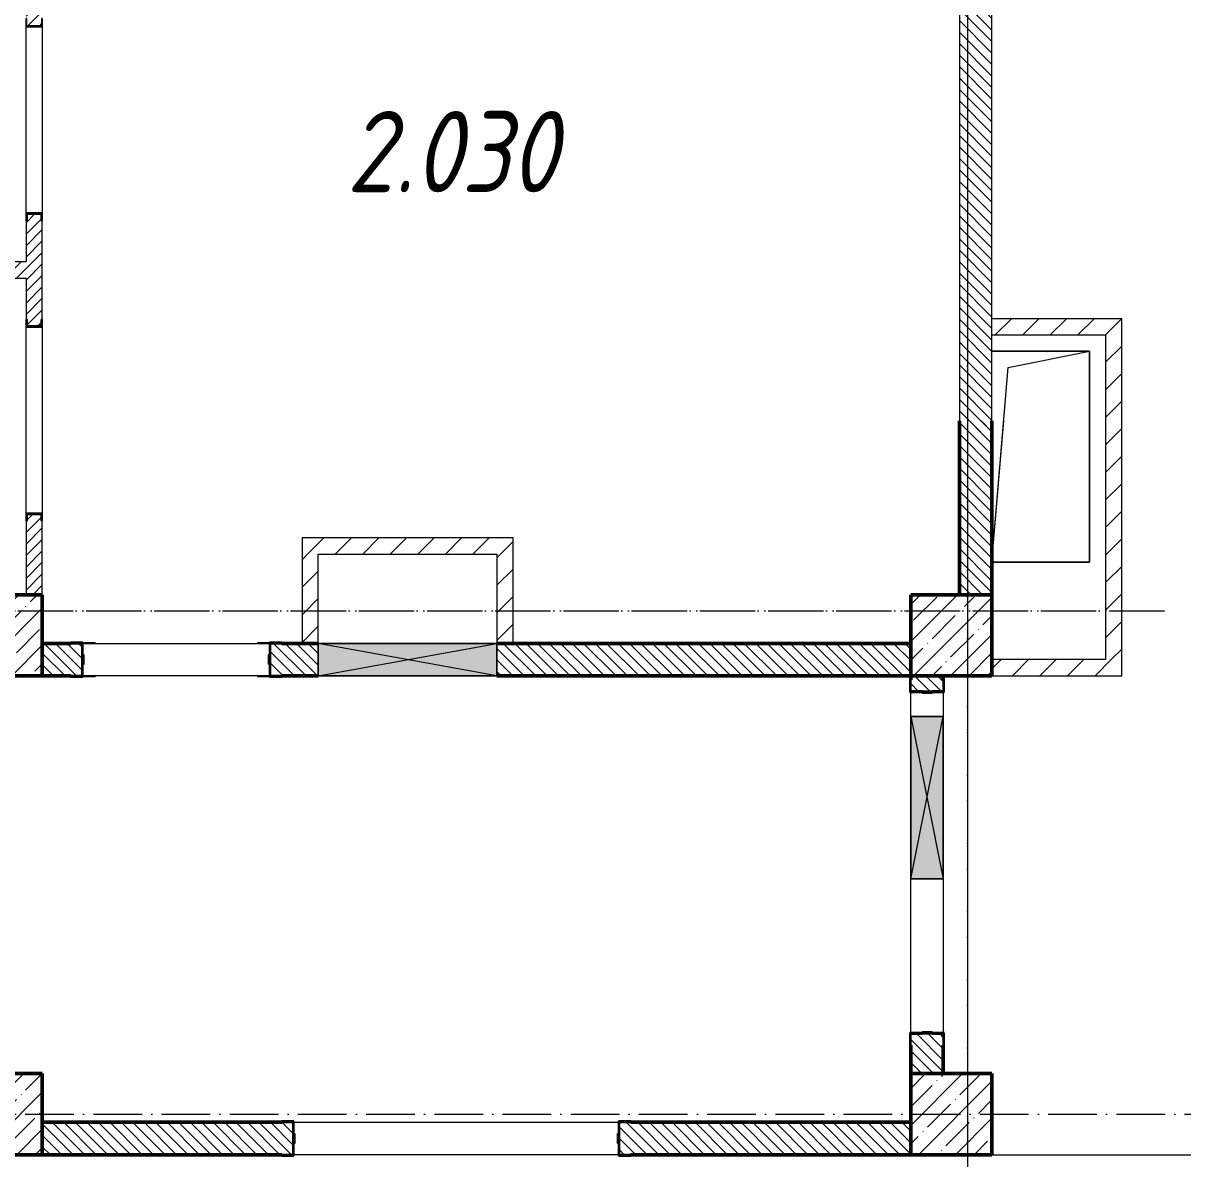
# Model space of a CAD drawing. Header units: millimetres. Extents: x -213536 to 1564669, y 70501 to 942238.
# Drawn here: x 627565 to 634708, y 614500 to 621496 of the extents above; entities that cross this region are included whole.
import ezdxf

# ---------------------------------------------------------------- set-up
doc = ezdxf.new("R2010")
doc.units = ezdxf.units.MM
doc.linetypes.add('50_200_ШТРИХ_1Т_ш5_п1_п1_', pattern=[700, 500, -100, 0, -100])
for name, color, linetype, lineweight in [('3.1) ЖБ окна 1.2 м', 102, 'Continuous', 30), ('A-DETL-GENF-OTLN', 7, 'Continuous', 9), ('A-FLOR-____-OTLN', 7, 'Continuous', 9), ('A-GENM-____-MCUT', 7, 'Continuous', 25), ('A-GENM-____-OTLN', 7, 'Continuous', 9), ('A-GENM-____-OTLN-1', 7, 'Continuous', 25), ('A-GLAZ-____-OTLN', 7, 'Continuous', 9), ('A-WALL-____-MCUT', 7, 'Continuous', 13), ('A-WALL-____-MCUT-2', 7, 'Continuous', 50), ('A-WALL-____-PATT-1', 7, 'Continuous', 9), ('A-WALL-FNSH-MCUT-1', 7, 'Continuous', 9), ('I-WALL-____-OTLN', 7, 'Continuous', 9), ('S-COLS-____-MCUT', 7, 'Continuous', 50), ('S-COLS-____-OTLN', 7, 'Continuous', 9), ('S-GRID-____-OTLN-1', 7, '50_200_ШТРИХ_1Т_ш5_п1_п1_', 9), ('Марки помещений', 7, 'Continuous', 9)]:
    doc.layers.add(name, color=color, linetype=linetype, lineweight=lineweight)
doc.styles.add('ISOCPEUR_I_2', font='isocpeui.ttf', dxfattribs={"width": 0.85, "height": 2.3})
pattern_1 = [(45, (-89000, -46181.04), (-114.04925, 114.04925), []), (45, (-88885.95, -46181.04), (-114.04925, 114.04925), [201.613, -40.323, 3.353, -36.97])]
pattern_2 = [(45, (-83150, -46181.04), (-114.04925, 114.04925), []), (45, (-83035.95, -46181.04), (-114.04925, 114.04925), [201.613, -40.323, 3.353, -36.97])]
pattern_3 = [(135, (544282.637, 571544.04), (-35.35534, -35.35534), [])]
pattern_4 = [(45, (544282.637, 571544.04), (-35.35534, 35.35534), [])]
pattern_5 = [(45, (-83150, -43231.04), (-114.04925, 114.04925), []), (45, (-83035.95, -43231.04), (-114.04925, 114.04925), [201.613, -40.323, 3.353, -36.97])]
pattern_6 = [(45, (-89000, -43231.04), (-114.04925, 114.04925), []), (45, (-88885.95, -43231.04), (-114.04925, 114.04925), [201.613, -40.323, 3.353, -36.97])]
pattern_7 = [(45, (544282.64, 571544.04), (-84.85281, 84.85281), [])]
pattern_8 = [(135, (544282.637, 571544.04), (-35.35534, -35.35534), [])]
pattern_9 = [(45, (544282.64, 571544.04), (-84.85281, 84.85281), [])]

# ---------------------------------------------------------------- blocks, each defined once
blk = doc.blocks.new('BSC_Колонна _Прямоугольная - 500х500-V53-АР1_План отверстий 2 этажа в осях 1-64_Ю-ЯЯ')
at = {"layer": 'S-COLS-____-OTLN'}
h = blk.add_hatch(dxfattribs=at)
h.set_pattern_fill('FP_63', color=256, style=0, pattern_type=2)
h.set_pattern_definition(pattern_1)
h.paths.add_polyline_path([(-250, -250), (250, -250), (250, 250), (-250, 250)], flags=0)
at = {"layer": 'S-COLS-____-MCUT'}
for p, q in [((250, 250), (-250, 250)), ((-250, 250), (-250, -250)), ((250, -250), (250, 250)), ((-250, -250), (250, -250))]:
    blk.add_line(p, q, dxfattribs=at)
blk = doc.blocks.new('BSC_Колонна _Прямоугольная - 500х500-V54-АР1_План отверстий 2 этажа в осях 1-64_Ю-ЯЯ')
at = {"layer": 'S-COLS-____-OTLN'}
h = blk.add_hatch(dxfattribs=at)
h.set_pattern_fill('FP_64', color=256, style=0, pattern_type=2)
h.set_pattern_definition(pattern_2)
h.paths.add_polyline_path([(-250, -250), (250, -250), (250, 250), (-250, 250)], flags=0)
at = {"layer": 'S-COLS-____-MCUT'}
for p, q in [((250, 250), (-250, 250)), ((-250, 250), (-250, -250)), ((250, -250), (250, 250)), ((-250, -250), (250, -250))]:
    blk.add_line(p, q, dxfattribs=at)
blk = doc.blocks.new('BSC_Колонна _Прямоугольная - 500х500-V121-АР1_План отверстий 2 этажа в осях 1-64_Ю-ЯЯ')
at = {"layer": 'S-COLS-____-OTLN'}
h = blk.add_hatch(dxfattribs=at)
h.set_pattern_fill('FP_134', color=256, style=0, pattern_type=2)
h.set_pattern_definition(pattern_5)
h.paths.add_polyline_path([(-250, -250), (250, -250), (250, 250), (-250, 250)], flags=0)
at = {"layer": 'S-COLS-____-MCUT'}
for p, q in [((250, 250), (-250, 250)), ((-250, 250), (-250, -250)), ((250, -250), (250, 250)), ((-250, -250), (250, -250))]:
    blk.add_line(p, q, dxfattribs=at)
blk = doc.blocks.new('BSC_Колонна _Прямоугольная - 500х500-V122-АР1_План отверстий 2 этажа в осях 1-64_Ю-ЯЯ')
at = {"layer": 'S-COLS-____-OTLN'}
h = blk.add_hatch(dxfattribs=at)
h.set_pattern_fill('FP_135', color=256, style=0, pattern_type=2)
h.set_pattern_definition(pattern_6)
h.paths.add_polyline_path([(-250, -250), (250, -250), (250, 250), (-250, 250)], flags=0)
at = {"layer": 'S-COLS-____-MCUT'}
for p, q in [((250, 250), (-250, 250)), ((-250, 250), (-250, -250)), ((250, -250), (250, 250)), ((-250, -250), (250, -250))]:
    blk.add_line(p, q, dxfattribs=at)
blk = doc.blocks.new('154_Фахверк_СКБ_Швеллер - Тип_100_3960-28331862-АР1_План отверстий 2 этажа в осях 1-64_Ю-ЯЯ')
at = {"layer": 'A-GENM-____-MCUT'}
for p, q in [((175, 50), (125, 50)), ((125, 50), (125, -50)), ((128, 47), (175, 47)), ((128, -47), (128, 47)), ((175, 47), (175, 50)), ((125, -50), (175, -50)), ((175, -47), (128, -47)), ((175, -50), (175, -47))]:
    blk.add_line(p, q, dxfattribs=at)
blk = doc.blocks.new('154_Стойка_СКБ_Швеллер - СМ-2180_100-28278414-АР1_План отверстий 2 этажа в осях 1-64_Ю-ЯЯ')
at = {"layer": 'A-GENM-____-MCUT'}
for p, q in [((171, 50), (125, 50)), ((125, 50), (125, -50)), ((129.5, 42.4), (171, 42.4)), ((129.5, -42.4), (129.5, 42.4)), ((171, 42.4), (171, 50)), ((125, -50), (171, -50)), ((171, -42.4), (129.5, -42.4)), ((171, -50), (171, -42.4))]:
    blk.add_line(p, q, dxfattribs=at)
blk = doc.blocks.new('154_Стойка_СКБ_Уголок - СМ-2180_200-28268025-АР1_План отверстий 2 этажа в осях 1-64_Ю-ЯЯ')
at = {"layer": 'A-GENM-____-MCUT'}
for p, q in [((125, 156), (125, 81)), ((200, 156), (125, 156)), ((131, 81), (131, 150)), ((131, 150), (200, 150)), ((200, 150), (200, 156)), ((125, 81), (131, 81)), ((131, 19), (125, 19)), ((125, 19), (125, -56)), ((131, -50), (131, 19)), ((125, -56), (200, -56)), ((200, -50), (131, -50)), ((200, -56), (200, -50))]:
    blk.add_line(p, q, dxfattribs=at)
blk = doc.blocks.new('Фахверк_СКБ_Уголок - 200_3550-28267367-АР1_План отверстий 2 этажа в осях 1-64_Ю-ЯЯ')
at = {"layer": 'A-GENM-____-MCUT'}
for p, q in [((200, 156), (125, 156)), ((125, 156), (125, 81)), ((131, 81), (131, 150)), ((131, 150), (200, 150)), ((200, 150), (200, 156)), ((125, 81), (131, 81)), ((131, 19), (125, 19)), ((125, 19), (125, -56)), ((131, -50), (131, 19)), ((125, -56), (200, -56)), ((200, -50), (131, -50)), ((200, -56), (200, -50))]:
    blk.add_line(p, q, dxfattribs=at)
blk = doc.blocks.new('Фахверк_СКБ_Уголок - 200_3960_зеркало-28268689-АР1_План отверстий 2 этажа в осях 1-64_Ю-ЯЯ')
at = {"layer": 'A-GENM-____-MCUT'}
for p, q in [((200, 156), (125, 156)), ((125, 156), (125, 81)), ((131, 81), (131, 150)), ((131, 150), (200, 150)), ((200, 150), (200, 156)), ((125, 81), (131, 81)), ((131, 19), (125, 19)), ((125, 19), (125, -56)), ((131, -50), (131, 19)), ((125, -56), (200, -56)), ((200, -50), (131, -50)), ((200, -56), (200, -50))]:
    blk.add_line(p, q, dxfattribs=at)
blk = doc.blocks.new('Фахверк_СКБ_Уголок - 200_3960-28268576-АР1_План отверстий 2 этажа в осях 1-64_Ю-ЯЯ')
at = {"layer": 'A-GENM-____-MCUT'}
for p, q in [((200, 156), (125, 156)), ((125, 156), (125, 81)), ((131, 81), (131, 150)), ((131, 150), (200, 150)), ((200, 150), (200, 156)), ((125, 81), (131, 81)), ((131, 19), (125, 19)), ((125, 19), (125, -56)), ((131, -50), (131, 19)), ((125, -56), (200, -56)), ((200, -50), (131, -50)), ((200, -56), (200, -50))]:
    blk.add_line(p, q, dxfattribs=at)
blk = doc.blocks.new('AR_Отверстие прямоугольное _в плите_ - AR_Отверстие прямоугольное _в плите_-V180-АР1_План отверстий 2 этажа в осях 1-64_Ю-ЯЯ')
at = {"layer": 'A-GENM-____-OTLN'}
for p, q in [((300, 650), (-300, 650)), ((-200, 550), (300, 650)), ((300, -650), (300, 650)), ((-300, -650), (-200, 550)), ((-300, -650), (300, -650))]:
    blk.add_line(p, q, dxfattribs=at)
blk = doc.blocks.new('AR_Отверстие прямоугольное _в стене__БезПР - AR_Отверстие прямоугольное _в стене__БезПР-36789323-АР1_План отверстий 2 этажа в осях 1-64_Ю-ЯЯ')
at = {"layer": 'A-GLAZ-____-OTLN'}
blk.add_hatch(color=256, dxfattribs=at).paths.add_polyline_path([(-500, -100), (500, -100), (500, 100), (-500, 100)], flags=0)
at = {"layer": 'A-DETL-GENF-OTLN'}
for p, q in [((-500, -100), (-500, 100)), ((-500, 100), (500, 100)), ((500, 100), (-500, -100)), ((-500, 100), (500, -100)), ((500, 100), (-500, 100)), ((-500, 100), (-500, -100)), ((500, 100), (500, -100)), ((500, -100), (500, 100)), ((500, -100), (-500, -100)), ((-500, -100), (500, -100))]:
    blk.add_line(p, q, dxfattribs=at)
at = {"layer": 'A-GLAZ-____-OTLN'}
blk.add_line((500, 100), (-500, 100), dxfattribs=at)
blk = doc.blocks.new('AR_Отверстие прямоугольное _в стене__БезПР - AR_Отверстие прямоугольное _в стене__БезПР-36789527-АР1_План отверстий 2 этажа в осях 1-64_Ю-ЯЯ')
at = {"layer": 'A-GLAZ-____-OTLN'}
blk.add_hatch(color=256, dxfattribs=at).paths.add_polyline_path([(-550, 100), (-550, -100), (550, -100), (550, 100)], flags=0)
at = {"layer": 'A-DETL-GENF-OTLN'}
for p, q in [((-550, -100), (-550, 100)), ((-550, 100), (550, 100)), ((550, 100), (-550, -100)), ((-550, 100), (550, -100)), ((550, 100), (-550, 100)), ((-550, 100), (-550, -100)), ((550, 100), (550, -100)), ((550, -100), (550, 100)), ((550, -100), (-550, -100)), ((-550, -100), (550, -100))]:
    blk.add_line(p, q, dxfattribs=at)
at = {"layer": 'A-GLAZ-____-OTLN'}
blk.add_line((550, 100), (-550, 100), dxfattribs=at)
blk = doc.blocks.new('BSC_Колонна _Прямоугольная - 500х500-V80-АР1_План отверстий 2 этажа в осях 1-64_А-ГГ')
at = {"layer": 'S-COLS-____-OTLN'}
h = blk.add_hatch(dxfattribs=at)
h.set_pattern_fill('FP_109', color=256, style=0, pattern_type=2)
h.set_pattern_definition(pattern_1)
h.paths.add_polyline_path([(-250, -250), (250, -250), (250, 250), (-250, 250)], flags=0)
at = {"layer": 'S-COLS-____-MCUT'}
for p, q in [((250, 250), (-250, 250)), ((-250, 250), (-250, -250)), ((250, -250), (250, 250)), ((-250, -250), (250, -250))]:
    blk.add_line(p, q, dxfattribs=at)
blk = doc.blocks.new('BSC_Колонна _Прямоугольная - 500х500-V81-АР1_План отверстий 2 этажа в осях 1-64_А-ГГ')
at = {"layer": 'S-COLS-____-OTLN'}
h = blk.add_hatch(dxfattribs=at)
h.set_pattern_fill('FP_110', color=256, style=0, pattern_type=2)
h.set_pattern_definition(pattern_2)
h.paths.add_polyline_path([(-250, -250), (250, -250), (250, 250), (-250, 250)], flags=0)
at = {"layer": 'S-COLS-____-MCUT'}
for p, q in [((250, 250), (-250, 250)), ((-250, 250), (-250, -250)), ((250, -250), (250, 250)), ((-250, -250), (250, -250))]:
    blk.add_line(p, q, dxfattribs=at)
blk = doc.blocks.new('BSC_Колонна _Прямоугольная - 500х500-V125-АР1_План отверстий 2 этажа в осях 1-64_А-ГГ')
at = {"layer": 'S-COLS-____-OTLN'}
h = blk.add_hatch(dxfattribs=at)
h.set_pattern_fill('FP_155', color=256, style=0, pattern_type=2)
h.set_pattern_definition(pattern_5)
h.paths.add_polyline_path([(-250, -250), (250, -250), (250, 250), (-250, 250)], flags=0)
at = {"layer": 'S-COLS-____-MCUT'}
for p, q in [((250, 250), (-250, 250)), ((-250, 250), (-250, -250)), ((250, -250), (250, 250)), ((-250, -250), (250, -250))]:
    blk.add_line(p, q, dxfattribs=at)
blk = doc.blocks.new('BSC_Колонна _Прямоугольная - 500х500-V126-АР1_План отверстий 2 этажа в осях 1-64_А-ГГ')
at = {"layer": 'S-COLS-____-OTLN'}
h = blk.add_hatch(dxfattribs=at)
h.set_pattern_fill('FP_156', color=256, style=0, pattern_type=2)
h.set_pattern_definition(pattern_6)
h.paths.add_polyline_path([(-250, -250), (250, -250), (250, 250), (-250, 250)], flags=0)
at = {"layer": 'S-COLS-____-MCUT'}
for p, q in [((250, 250), (-250, 250)), ((-250, 250), (-250, -250)), ((250, -250), (250, 250)), ((-250, -250), (250, -250))]:
    blk.add_line(p, q, dxfattribs=at)
blk = doc.blocks.new('154_Стойка_СКБ_Швеллер - СМ-2180_100-28278414-АР1_План отверстий 2 этажа в осях 1-64_А-ГГ')
at = {"layer": 'A-GENM-____-MCUT'}
for p, q in [((171, 50), (125, 50)), ((125, 50), (125, -50)), ((129.5, 42.4), (171, 42.4)), ((129.5, -42.4), (129.5, 42.4)), ((171, 42.4), (171, 50)), ((125, -50), (171, -50)), ((171, -42.4), (129.5, -42.4)), ((171, -50), (171, -42.4))]:
    blk.add_line(p, q, dxfattribs=at)
blk = doc.blocks.new('154_Стойка_СКБ_Уголок - СМ-2180_200-28268025-АР1_План отверстий 2 этажа в осях 1-64_А-ГГ')
at = {"layer": 'A-GENM-____-MCUT'}
for p, q in [((125, 156), (125, 81)), ((200, 156), (125, 156)), ((131, 81), (131, 150)), ((131, 150), (200, 150)), ((200, 150), (200, 156)), ((125, 81), (131, 81)), ((131, 19), (125, 19)), ((125, 19), (125, -56)), ((131, -50), (131, 19)), ((125, -56), (200, -56)), ((200, -50), (131, -50)), ((200, -56), (200, -50))]:
    blk.add_line(p, q, dxfattribs=at)
blk = doc.blocks.new('Стойка_Влож_Уголок_Опорный - Уголок-28213941-АР1_План отверстий 2 этажа в осях 1-64_А-ГГ')
at = {"layer": 'A-GENM-____-OTLN'}
for p, q in [((-212, -6), (-212, 0)), ((0, 0), (0, -6)), ((-212, -75), (-212, -6)), ((-212, -6), (-206, -6)), ((-6, -6), (0, -6)), ((0, -6), (0, -75)), ((-212, -75), (-206, -75)), ((-6, -75), (0, -75))]:
    blk.add_line(p, q, dxfattribs=at)
blk = doc.blocks.new('Фахверк_СКБ_Уголок - 200_3550-28267367-АР1_План отверстий 2 этажа в осях 1-64_А-ГГ')
at = {"layer": 'A-GENM-____-MCUT'}
for p, q in [((200, 156), (125, 156)), ((125, 156), (125, 81)), ((131, 81), (131, 150)), ((131, 150), (200, 150)), ((200, 150), (200, 156)), ((125, 81), (131, 81)), ((131, 19), (125, 19)), ((125, 19), (125, -56)), ((131, -50), (131, 19)), ((125, -56), (200, -56)), ((200, -50), (131, -50)), ((200, -56), (200, -50))]:
    blk.add_line(p, q, dxfattribs=at)
blk = doc.blocks.new('Фахверк_СКБ_Уголок - 200_3960_зеркало-28268689-АР1_План отверстий 2 этажа в осях 1-64_А-ГГ')
at = {"layer": 'A-GENM-____-MCUT'}
for p, q in [((200, 156), (125, 156)), ((125, 156), (125, 81)), ((131, 81), (131, 150)), ((131, 150), (200, 150)), ((200, 150), (200, 156)), ((125, 81), (131, 81)), ((131, 19), (125, 19)), ((125, 19), (125, -56)), ((131, -50), (131, 19)), ((125, -56), (200, -56)), ((200, -50), (131, -50)), ((200, -56), (200, -50))]:
    blk.add_line(p, q, dxfattribs=at)
blk = doc.blocks.new('Фахверк_СКБ_Уголок - 200_3960-28268576-АР1_План отверстий 2 этажа в осях 1-64_А-ГГ')
at = {"layer": 'A-GENM-____-MCUT'}
for p, q in [((200, 156), (125, 156)), ((125, 156), (125, 81)), ((131, 81), (131, 150)), ((131, 150), (200, 150)), ((200, 150), (200, 156)), ((125, 81), (131, 81)), ((131, 19), (125, 19)), ((125, 19), (125, -56)), ((131, -50), (131, 19)), ((125, -56), (200, -56)), ((200, -50), (131, -50)), ((200, -56), (200, -50))]:
    blk.add_line(p, q, dxfattribs=at)
blk = doc.blocks.new('AR_Отверстие прямоугольное _в плите_ - AR_Отверстие прямоугольное _в плите_-30552544-АР1_План отверстий 2 этажа в осях 1-64_А-ГГ')
at = {"layer": 'A-GENM-____-OTLN'}
for p, q in [((-300, -650), (-227.5, 220.1)), ((300, -650), (300, 220.1)), ((-300, -650), (300, -650))]:
    blk.add_line(p, q, dxfattribs=at)
blk = doc.blocks.new('AR_Отверстие прямоугольное _в стене__БезПР - AR_Отверстие прямоугольное _в стене__БезПР-36789323-АР1_План отверстий 2 этажа в осях 1-64_А-ГГ')
at = {"layer": 'A-GLAZ-____-OTLN'}
blk.add_hatch(color=256, dxfattribs=at).paths.add_polyline_path([(-500, -100), (500, -100), (500, 100), (-500, 100)], flags=0)
at = {"layer": 'A-DETL-GENF-OTLN'}
for p, q in [((-500, -100), (-500, 100)), ((-500, 100), (500, 100)), ((500, 100), (-500, -100)), ((-500, 100), (500, -100)), ((500, 100), (-500, 100)), ((-500, 100), (-500, -100)), ((500, 100), (500, -100)), ((500, -100), (500, 100)), ((500, -100), (-500, -100)), ((-500, -100), (500, -100))]:
    blk.add_line(p, q, dxfattribs=at)
at = {"layer": 'A-GLAZ-____-OTLN'}
blk.add_line((500, 100), (-500, 100), dxfattribs=at)
blk = doc.blocks.new('AR_Отверстие прямоугольное _в стене__БезПР - AR_Отверстие прямоугольное _в стене__БезПР-36789527-АР1_План отверстий 2 этажа в осях 1-64_А-ГГ')
at = {"layer": 'A-GLAZ-____-OTLN'}
blk.add_hatch(color=256, dxfattribs=at).paths.add_polyline_path([(-550, 100), (-550, -100), (550, -100), (550, 100)], flags=0)
at = {"layer": 'A-DETL-GENF-OTLN'}
for p, q in [((-550, -100), (-550, 100)), ((-550, 100), (550, 100)), ((550, 100), (-550, -100)), ((-550, 100), (550, -100)), ((550, 100), (-550, 100)), ((-550, 100), (-550, -100)), ((550, 100), (550, -100)), ((550, -100), (550, 100)), ((550, -100), (-550, -100)), ((-550, -100), (550, -100))]:
    blk.add_line(p, q, dxfattribs=at)
at = {"layer": 'A-GLAZ-____-OTLN'}
blk.add_line((550, 100), (-550, 100), dxfattribs=at)
blk = doc.blocks.new('2этаж')
at = {"layer": 'S-GRID-____-OTLN-1', "color": 251, "ltscale": 0.6, "true_color": 0x636466}
for p, q in [((73508.3, 549908.8), (73508.3, 498997)), ((73508.3, 508896.9), (73508.3, 454533.3)), ((51735.1, 505347), (74727.1, 505347)), ((53374.4, 505347), (74727.1, 505347)), ((58880.7, 502247), (88334.7, 502247)), ((58880.7, 502247), (88334.7, 502247))]:
    blk.add_line(p, q, dxfattribs=at)

msp = doc.modelspace()

# ---------------------------------------------------------------- hatches: boundary and pattern name
at = {"layer": 'A-WALL-____-PATT-1'}
h = msp.add_hatch(dxfattribs=at)
h.set_pattern_fill('FP_5', color=256, style=0, pattern_type=2)
h.set_pattern_definition(pattern_4)
h.paths.add_polyline_path([(627590.2, 617975.1), (627682.6, 617975.1), (627682.6, 618429.1), (627675, 618429.1), (627675, 618470.6), (627590.2, 618470.6), (627590.2, 618429.1), (627582.6, 618429.1), (627582.6, 617975.1)], flags=0)
h.paths.add_polyline_path([(627590.2, 619629.6), (627675, 619629.6), (627675, 619671.1), (627682.6, 619671.1), (627682.6, 620279.1), (627675, 620279.1), (627675, 620320.6), (627590.2, 620320.6), (627590.2, 620279.1), (627582.6, 620279.1), (627582.6, 619671.1), (627590.2, 619671.1)], flags=0)
h.paths.add_polyline_path([(627679.6, 621478.1), (627679.8, 621525.1), (627682.6, 621525.1), (627682.6, 623225.1), (627582.6, 623225.1), (627582.6, 621525.1), (627585.6, 621525.1), (627585.6, 621478.1)], flags=0)
h = msp.add_hatch(dxfattribs=at)
h.set_pattern_fill('FP_6', color=256, style=0, pattern_type=2)
h.set_pattern_definition(pattern_3)
h.paths.add_polyline_path([(633532.6, 617975.1), (633532.6, 623225.1), (633332.6, 623225.1), (633332.6, 617975.1)], flags=0)
h = msp.add_hatch(dxfattribs=at)
h.set_pattern_fill('FP_5', color=256, style=0, pattern_type=2)
h.set_pattern_definition(pattern_4)
h.paths.add_polyline_path([(627582.6, 619925.1), (627582.6, 620025.1), (624842.6, 620025.1), (624842.6, 619925.1), (627340, 619925.1)], flags=0)
h = msp.add_hatch(dxfattribs=at)
h.set_pattern_fill('FP_4', color=256, style=0, pattern_type=2)
h.set_pattern_definition(pattern_7)
h.paths.add_polyline_path([(634232.6, 619575.1), (634232.6, 619675.1), (633532.6, 619675.1), (633532.6, 619575.1)], flags=0)
h = msp.add_hatch(dxfattribs=at)
h.set_pattern_fill('FP_4', color=256, style=0, pattern_type=2)
h.set_pattern_definition(pattern_7)
h.paths.add_polyline_path([(634232.6, 617575.1), (634332.6, 617575.1), (634332.6, 619675.1), (634232.6, 619675.1), (634232.6, 619082.2)], flags=0)
h = msp.add_hatch(dxfattribs=at)
h.set_pattern_fill('FP_6', color=256, style=0, pattern_type=2)
h.set_pattern_definition(pattern_8)
h.paths.add_polyline_path([(633532.6, 617975.1), (633532.6, 619045.2), (633332.6, 619045.2), (633332.6, 617975.1)], flags=0)
h = msp.add_hatch(dxfattribs=at)
h.set_pattern_fill('FP_4', color=256, style=0, pattern_type=2)
h.set_pattern_definition(pattern_9)
h.paths.add_polyline_path([(634332.6, 617575.1), (634332.6, 619045.2), (634232.6, 619045.2), (634232.6, 617575.1)], flags=0)
h = msp.add_hatch(dxfattribs=at)
h.set_pattern_fill('FP_5', color=256, style=0, pattern_type=2)
h.set_pattern_definition([(45, (544282.637, 571544.04), (-35.35534, 35.35534), [])])
h.paths.add_polyline_path([(627682.6, 617975.1), (627682.6, 618429.1), (627675, 618429.1), (627675, 618470.6), (627590.2, 618470.6), (627590.2, 618429.1), (627582.6, 618429.1), (627582.6, 617975.1), (627675, 617975.1)], flags=0)
h = msp.add_hatch(dxfattribs=at)
h.set_pattern_fill('FP_4', color=256, style=0, pattern_type=2)
h.set_pattern_definition(pattern_7)
h.paths.add_polyline_path([(629282.6, 618225.1), (630582.6, 618225.1), (630582.6, 618325.1), (629282.6, 618325.1)], flags=0)
h = msp.add_hatch(dxfattribs=at)
h.set_pattern_fill('FP_4', color=256, style=0, pattern_type=2)
h.set_pattern_definition(pattern_9)
h.paths.add_polyline_path([(629282.6, 618225.1), (630582.6, 618225.1), (630582.6, 618325.1), (629282.6, 618325.1)], flags=0)
h = msp.add_hatch(dxfattribs=at)
h.set_pattern_fill('FP_4', color=256, style=0, pattern_type=2)
h.set_pattern_definition(pattern_7)
h.paths.add_polyline_path([(629382.6, 617675.1), (629382.6, 618225.1), (629282.6, 618225.1), (629282.6, 617675.1)], flags=0)
h = msp.add_hatch(dxfattribs=at)
h.set_pattern_fill('FP_4', color=256, style=0, pattern_type=2)
h.set_pattern_definition(pattern_9)
h.paths.add_polyline_path([(629382.6, 617675.1), (629382.6, 618225.1), (629282.6, 618225.1), (629282.6, 617675.1)], flags=0)
h = msp.add_hatch(dxfattribs=at)
h.set_pattern_fill('FP_4', color=256, style=0, pattern_type=2)
h.set_pattern_definition(pattern_7)
h.paths.add_polyline_path([(630482.6, 617675.1), (630582.6, 617675.1), (630582.6, 618225.1), (630482.6, 618225.1)], flags=0)
h = msp.add_hatch(dxfattribs=at)
h.set_pattern_fill('FP_4', color=256, style=0, pattern_type=2)
h.set_pattern_definition(pattern_9)
h.paths.add_polyline_path([(630482.6, 617675.1), (630582.6, 617675.1), (630582.6, 618225.1), (630482.6, 618225.1)], flags=0)
h = msp.add_hatch(dxfattribs=at)
h.set_pattern_fill('FP_6', color=256, style=0, pattern_type=2)
h.set_pattern_definition(pattern_3)
h.paths.add_polyline_path([(633032.6, 617475.1), (633032.6, 617675.1), (630482.6, 617675.1), (630482.6, 617475.1), (632642.5, 617475.1)], flags=0)
h.paths.add_polyline_path([(627857.6, 617475.1), (627926.6, 617475.1), (627926.6, 617544.1), (627932.6, 617544.1), (627932.6, 617606.1), (627926.6, 617606.1), (627926.6, 617675.1), (627682.6, 617675.1), (627682.6, 617475.1), (627726.6, 617475.1)], flags=0)
h.paths.add_polyline_path([(629157.6, 617475.1), (629382.6, 617475.1), (629382.6, 617675.1), (629088.6, 617675.1), (629088.6, 617606.1), (629082.6, 617606.1), (629082.6, 617544.1), (629088.6, 617544.1), (629088.6, 617475.1), (629107.5, 617475.1)], flags=0)
h = msp.add_hatch(dxfattribs=at)
h.set_pattern_fill('FP_6', color=256, style=0, pattern_type=2)
h.set_pattern_definition(pattern_8)
h.paths.add_polyline_path([(633032.6, 617475.1), (633032.6, 617675.1), (630482.6, 617675.1), (630482.6, 617475.1), (632642.2, 617475.1)], flags=0)
h.paths.add_polyline_path([(629382.6, 617475.1), (629382.6, 617675.1), (629088.6, 617675.1), (629088.6, 617606.1), (629082.6, 617606.1), (629082.6, 617544.1), (629088.6, 617544.1), (629088.6, 617475.1), (629157.6, 617475.1)], flags=0)
h.paths.add_polyline_path([(627857.6, 617475.1), (627926.6, 617475.1), (627926.6, 617544.1), (627932.6, 617544.1), (627932.6, 617606.1), (627926.6, 617606.1), (627926.6, 617675.1), (627682.6, 617675.1), (627682.6, 617475.1)], flags=0)
h = msp.add_hatch(dxfattribs=at)
h.set_pattern_fill('FP_4', color=256, style=0, pattern_type=2)
h.set_pattern_definition(pattern_7)
h.paths.add_polyline_path([(633532.6, 617475.1), (634332.6, 617475.1), (634332.6, 617575.1), (633532.6, 617575.1)], flags=0)
h = msp.add_hatch(dxfattribs=at)
h.set_pattern_fill('FP_4', color=256, style=0, pattern_type=2)
h.set_pattern_definition(pattern_9)
h.paths.add_polyline_path([(633532.6, 617475.1), (634332.6, 617475.1), (634332.6, 617575.1), (633532.6, 617575.1)], flags=0)
h = msp.add_hatch(dxfattribs=at)
h.set_pattern_fill('FP_6', color=256, style=0, pattern_type=2)
h.set_pattern_definition(pattern_3)
h.paths.add_polyline_path([(633032.6, 615025.1), (633232.6, 615025.1), (633232.6, 615269.1), (633163.6, 615269.1), (633163.6, 615275.1), (633101.6, 615275.1), (633101.6, 615269.1), (633032.6, 615269.1), (633032.6, 615200.1)], flags=0)
h.paths.add_polyline_path([(633101.6, 617375.1), (633163.6, 617375.1), (633163.6, 617381.1), (633232.6, 617381.1), (633232.6, 617475.1), (633032.6, 617475.1), (633032.6, 617381.1), (633101.6, 617381.1)], flags=0)
h = msp.add_hatch(dxfattribs=at)
h.set_pattern_fill('FP_6', color=256, style=0, pattern_type=2)
h.set_pattern_definition(pattern_8)
h.paths.add_polyline_path([(633232.6, 615025.1), (633232.6, 615269.1), (633163.6, 615269.1), (633163.6, 615275.1), (633101.6, 615275.1), (633101.6, 615269.1), (633032.6, 615269.1), (633032.6, 615025.1)], flags=0)
h.paths.add_polyline_path([(633163.6, 617375.1), (633163.6, 617381.1), (633232.6, 617381.1), (633232.6, 617475.1), (633032.6, 617475.1), (633032.6, 617381.1), (633101.6, 617381.1), (633101.6, 617375.1)], flags=0)
h = msp.add_hatch(dxfattribs=at)
h.set_pattern_fill('FP_6', color=256, style=0, pattern_type=2)
h.set_pattern_definition(pattern_3)
h.paths.add_polyline_path([(632642.5, 614525.1), (633032.6, 614525.1), (633032.6, 614725.1), (631238.6, 614725.1), (631238.6, 614656.1), (631232.6, 614656.1), (631232.6, 614594.1), (631238.6, 614594.1), (631238.6, 614525.1), (631307.6, 614525.1)], flags=0)
h.paths.add_polyline_path([(629226.6, 614525.1), (629226.6, 614594.1), (629232.6, 614594.1), (629232.6, 614656.1), (629226.6, 614656.1), (629226.6, 614725.1), (627682.6, 614725.1), (627682.6, 614525.1), (629157.6, 614525.1)], flags=0)
h = msp.add_hatch(dxfattribs=at)
h.set_pattern_fill('FP_6', color=256, style=0, pattern_type=2)
h.set_pattern_definition(pattern_8)
h.paths.add_polyline_path([(632642.2, 614525.1), (633032.6, 614525.1), (633032.6, 614725.1), (631238.6, 614725.1), (631238.6, 614656.1), (631232.6, 614656.1), (631232.6, 614594.1), (631238.6, 614594.1), (631238.6, 614525.1), (631307.6, 614525.1)], flags=0)
h.paths.add_polyline_path([(629107.2, 614525.1), (629226.6, 614525.1), (629226.6, 614594.1), (629232.6, 614594.1), (629232.6, 614656.1), (629226.6, 614656.1), (629226.6, 614725.1), (627682.6, 614725.1), (627682.6, 614525.1)], flags=0)

# ---------------------------------------------------------------- linework, layer by layer
at = {"layer": 'A-FLOR-____-OTLN'}
for p, q in [((633532.6, 619475.1), (634132.6, 619475.1)), ((634132.6, 619475.1), (634132.6, 618175.1)), ((634132.6, 619045.2), (634132.6, 618175.1)), ((634132.6, 618175.1), (633532.6, 618175.1)), ((634132.6, 618175.1), (633532.6, 618175.1)), ((633532.6, 614525.1), (636982.6, 614525.1)), ((633532.6, 614525.1), (636982.6, 614525.1))]:
    msp.add_line(p, q, dxfattribs=at)
at = {"layer": 'A-WALL-____-MCUT'}
for p, q in [((633332.6, 623225.1), (633332.6, 617975.1)), ((633532.6, 617975.1), (633532.6, 623225.1)), ((627857.6, 617675.1), (627682.6, 617675.1)), ((629382.6, 617675.1), (629157.6, 617675.1)), ((633032.6, 617675.1), (630482.6, 617675.1)), ((627932.6, 617544.1), (627932.6, 617606.1)), ((629082.6, 617606.1), (629082.6, 617544.1)), ((627682.6, 617475.1), (627857.6, 617475.1)), ((629157.6, 617475.1), (629382.6, 617475.1)), ((630482.6, 617475.1), (633032.6, 617475.1)), ((633032.6, 617475.1), (633032.6, 617450.1)), ((633232.6, 617450.1), (633232.6, 617475.1)), ((633101.6, 617375.1), (633163.6, 617375.1)), ((633163.6, 615275.1), (633101.6, 615275.1)), ((633032.6, 615200.1), (633032.6, 615025.1)), ((633232.6, 615025.1), (633232.6, 615200.1)), ((629157.6, 614725.1), (627682.6, 614725.1)), ((633032.6, 614725.1), (631307.6, 614725.1)), ((629232.6, 614594.1), (629232.6, 614656.1)), ((631232.6, 614656.1), (631232.6, 614594.1)), ((627682.6, 614525.1), (629157.6, 614525.1)), ((631307.6, 614525.1), (633032.6, 614525.1))]:
    msp.add_line(p, q, dxfattribs=at)
at = {"layer": 'A-WALL-____-MCUT-2'}
for p, q in [((633332.6, 619045.2), (633332.6, 617975.1)), ((633532.6, 617975.1), (633532.6, 619045.2)), ((627857.6, 617675.1), (627682.6, 617675.1)), ((629382.6, 617675.1), (629157.6, 617675.1)), ((633032.6, 617675.1), (630482.6, 617675.1)), ((627932.6, 617544.1), (627932.6, 617606.1)), ((629082.6, 617606.1), (629082.6, 617544.1)), ((627682.6, 617475.1), (627857.6, 617475.1)), ((629157.6, 617475.1), (629382.6, 617475.1)), ((630482.6, 617475.1), (633032.6, 617475.1)), ((633032.6, 617475.1), (633032.6, 617450.1)), ((633232.6, 617450.1), (633232.6, 617475.1)), ((633101.6, 617375.1), (633163.6, 617375.1)), ((633163.6, 615275.1), (633101.6, 615275.1)), ((633032.6, 615200.1), (633032.6, 615025.1)), ((633232.6, 615025.1), (633232.6, 615200.1)), ((629157.6, 614725.1), (627682.6, 614725.1)), ((633032.6, 614725.1), (631307.6, 614725.1)), ((629232.6, 614594.1), (629232.6, 614656.1)), ((631232.6, 614656.1), (631232.6, 614594.1)), ((627682.6, 614525.1), (629157.6, 614525.1)), ((631307.6, 614525.1), (633032.6, 614525.1))]:
    msp.add_line(p, q, dxfattribs=at)
at = {"layer": 'A-WALL-FNSH-MCUT-1'}
for p, q in [((627582.6, 620279.1), (627582.6, 620025.1)), ((627682.6, 619671.1), (627682.6, 620279.1)), ((627582.6, 620025.1), (625192.6, 620025.1)), ((624742.6, 619925.1), (627582.6, 619925.1)), ((627582.6, 619925.1), (627582.6, 619671.1)), ((634332.6, 619675.1), (633532.6, 619675.1)), ((634332.6, 617475.1), (634332.6, 619675.1)), ((633532.6, 619575.1), (634232.6, 619575.1)), ((634232.6, 619575.1), (634232.6, 617575.1)), ((634232.6, 619045.2), (634232.6, 617575.1)), ((634332.6, 617475.1), (634332.6, 619045.2)), ((627582.6, 618429.1), (627582.6, 617975.1)), ((627582.6, 618429.1), (627582.6, 617975.1)), ((627682.6, 617975.1), (627682.6, 618429.1)), ((627682.6, 617975.1), (627682.6, 618429.1)), ((630582.6, 618325.1), (629282.6, 618325.1)), ((629282.6, 618325.1), (629282.6, 617675.1)), ((630582.6, 618325.1), (629282.6, 618325.1)), ((629282.6, 618325.1), (629282.6, 617675.1)), ((630582.6, 617675.1), (630582.6, 618325.1)), ((630582.6, 617675.1), (630582.6, 618325.1)), ((629382.6, 618225.1), (630482.6, 618225.1)), ((629382.6, 617675.1), (629382.6, 618225.1)), ((629382.6, 618225.1), (630482.6, 618225.1)), ((629382.6, 617675.1), (629382.6, 618225.1)), ((630482.6, 618225.1), (630482.6, 617675.1)), ((630482.6, 618225.1), (630482.6, 617675.1)), ((629382.6, 617675.1), (629382.6, 617675.1)), ((629382.6, 617675.1), (629382.6, 617675.1)), ((630482.6, 617675.1), (630482.6, 617675.1)), ((630482.6, 617675.1), (630482.6, 617675.1)), ((634232.6, 617575.1), (633532.6, 617575.1)), ((634232.6, 617575.1), (633532.6, 617575.1)), ((633532.6, 617475.1), (634332.6, 617475.1)), ((633532.6, 617475.1), (634332.6, 617475.1))]:
    msp.add_line(p, q, dxfattribs=at)
at = {"layer": 'I-WALL-____-OTLN'}
for p, q in [((627582.6, 620325.1), (627582.6, 621475.1)), ((627682.6, 621475.1), (627682.6, 620325.1)), ((627582.6, 618475.1), (627582.6, 619625.1)), ((627682.6, 619625.1), (627682.6, 618475.1)), ((627582.6, 618475.1), (627582.6, 619045.2)), ((627682.6, 619045.2), (627682.6, 618475.1)), ((627932.6, 617675.1), (629082.6, 617675.1)), ((627932.6, 617675.1), (629082.6, 617675.1)), ((629082.6, 617475.1), (627932.6, 617475.1)), ((629082.6, 617475.1), (627932.6, 617475.1)), ((633032.6, 617225.1), (633032.6, 617375.1)), ((633032.6, 617225.1), (633032.6, 617375.1)), ((633232.6, 617375.1), (633232.6, 617225.1)), ((633232.6, 617375.1), (633232.6, 617225.1)), ((633032.6, 615275.1), (633032.6, 616225.1)), ((633032.6, 615275.1), (633032.6, 616225.1)), ((633232.6, 616225.1), (633232.6, 615275.1)), ((633232.6, 616225.1), (633232.6, 615275.1)), ((629232.6, 614725.1), (631232.6, 614725.1)), ((629232.6, 614725.1), (631232.6, 614725.1)), ((631232.6, 614525.1), (629232.6, 614525.1)), ((631232.6, 614525.1), (629232.6, 614525.1))]:
    msp.add_line(p, q, dxfattribs=at)

# ---------------------------------------------------------------- block references
at = {"layer": '3.1) ЖБ окна 1.2 м'}
msp.add_blockref('2этаж', (559874.3, 112528.1), dxfattribs=at)
at = {"layer": 'A-GENM-____-OTLN'}
for name in ['AR_Отверстие прямоугольное _в плите_ - AR_Отверстие прямоугольное _в плите_-V180-АР1_План отверстий 2 этажа в осях 1-64_Ю-ЯЯ', 'AR_Отверстие прямоугольное _в плите_ - AR_Отверстие прямоугольное _в плите_-30552544-АР1_План отверстий 2 этажа в осях 1-64_А-ГГ']:
    msp.add_blockref(name, (633832.6, 618825.1), dxfattribs=at)
for p, rotation in [((627932.6, 617681.1), 89.99999999999955), ((629082.6, 617469.1), 269.9999999999995)]:
    msp.add_blockref('Стойка_Влож_Уголок_Опорный - Уголок-28213941-АР1_План отверстий 2 этажа в осях 1-64_А-ГГ', p, dxfattribs=dict(at, rotation=rotation))
at = {"layer": 'A-GENM-____-OTLN-1'}
for name, p, rotation in [('154_Фахверк_СКБ_Швеллер - Тип_100_3960-28331862-АР1_План отверстий 2 этажа в осях 1-64_Ю-ЯЯ', (627632.6, 621350.1), 90), ('154_Стойка_СКБ_Швеллер - СМ-2180_100-28278414-АР1_План отверстий 2 этажа в осях 1-64_Ю-ЯЯ', (627632.6, 620450.1), 270), ('154_Стойка_СКБ_Швеллер - СМ-2180_100-28278414-АР1_План отверстий 2 этажа в осях 1-64_Ю-ЯЯ', (627632.6, 619500.1), 90), ('154_Стойка_СКБ_Швеллер - СМ-2180_100-28278414-АР1_План отверстий 2 этажа в осях 1-64_Ю-ЯЯ', (627632.6, 618600.1), 270), ('154_Стойка_СКБ_Швеллер - СМ-2180_100-28278414-АР1_План отверстий 2 этажа в осях 1-64_А-ГГ', (627632.6, 618600.1), 270), ('154_Стойка_СКБ_Уголок - СМ-2180_200-28268025-АР1_План отверстий 2 этажа в осях 1-64_Ю-ЯЯ', (628057.6, 617625.1), 180), ('154_Стойка_СКБ_Уголок - СМ-2180_200-28268025-АР1_План отверстий 2 этажа в осях 1-64_А-ГГ', (628057.6, 617625.1), 180), ('Фахверк_СКБ_Уголок - 200_3960_зеркало-28268689-АР1_План отверстий 2 этажа в осях 1-64_Ю-ЯЯ', (633182.6, 617250.1), 90), ('Фахверк_СКБ_Уголок - 200_3960_зеркало-28268689-АР1_План отверстий 2 этажа в осях 1-64_А-ГГ', (633182.6, 617250.1), 90), ('Фахверк_СКБ_Уголок - 200_3960-28268576-АР1_План отверстий 2 этажа в осях 1-64_Ю-ЯЯ', (633082.6, 615400.1), 270), ('Фахверк_СКБ_Уголок - 200_3960-28268576-АР1_План отверстий 2 этажа в осях 1-64_А-ГГ', (633082.6, 615400.1), 270), ('Фахверк_СКБ_Уголок - 200_3550-28267367-АР1_План отверстий 2 этажа в осях 1-64_Ю-ЯЯ', (629357.6, 614675.1), 180), ('Фахверк_СКБ_Уголок - 200_3550-28267367-АР1_План отверстий 2 этажа в осях 1-64_А-ГГ', (629357.6, 614675.1), 180)]:
    msp.add_blockref(name, p, dxfattribs=dict(at, rotation=rotation))
for name, p in [('154_Стойка_СКБ_Уголок - СМ-2180_200-28268025-АР1_План отверстий 2 этажа в осях 1-64_Ю-ЯЯ', (628957.6, 617525.1)), ('154_Стойка_СКБ_Уголок - СМ-2180_200-28268025-АР1_План отверстий 2 этажа в осях 1-64_А-ГГ', (628957.6, 617525.1)), ('154_Стойка_СКБ_Уголок - СМ-2180_200-28268025-АР1_План отверстий 2 этажа в осях 1-64_Ю-ЯЯ', (631107.6, 614575.1)), ('154_Стойка_СКБ_Уголок - СМ-2180_200-28268025-АР1_План отверстий 2 этажа в осях 1-64_А-ГГ', (631107.6, 614575.1))]:
    msp.add_blockref(name, p, dxfattribs=at)
at = {"layer": 'A-GLAZ-____-OTLN'}
for name, p, rotation in [('AR_Отверстие прямоугольное _в стене__БезПР - AR_Отверстие прямоугольное _в стене__БезПР-36789527-АР1_План отверстий 2 этажа в осях 1-64_Ю-ЯЯ', (629932.6, 617575.1), 180), ('AR_Отверстие прямоугольное _в стене__БезПР - AR_Отверстие прямоугольное _в стене__БезПР-36789527-АР1_План отверстий 2 этажа в осях 1-64_А-ГГ', (629932.6, 617575.1), 180), ('AR_Отверстие прямоугольное _в стене__БезПР - AR_Отверстие прямоугольное _в стене__БезПР-36789323-АР1_План отверстий 2 этажа в осях 1-64_Ю-ЯЯ', (633132.6, 616725.1), 90), ('AR_Отверстие прямоугольное _в стене__БезПР - AR_Отверстие прямоугольное _в стене__БезПР-36789323-АР1_План отверстий 2 этажа в осях 1-64_А-ГГ', (633132.6, 616725.1), 90)]:
    msp.add_blockref(name, p, dxfattribs=dict(at, rotation=rotation))
at = {"layer": 'S-COLS-____-OTLN'}
for name, p in [('BSC_Колонна _Прямоугольная - 500х500-V54-АР1_План отверстий 2 этажа в осях 1-64_Ю-ЯЯ', (627432.6, 617725.1)), ('BSC_Колонна _Прямоугольная - 500х500-V81-АР1_План отверстий 2 этажа в осях 1-64_А-ГГ', (627432.6, 617725.1)), ('BSC_Колонна _Прямоугольная - 500х500-V53-АР1_План отверстий 2 этажа в осях 1-64_Ю-ЯЯ', (633282.6, 617725.1)), ('BSC_Колонна _Прямоугольная - 500х500-V80-АР1_План отверстий 2 этажа в осях 1-64_А-ГГ', (633282.6, 617725.1)), ('BSC_Колонна _Прямоугольная - 500х500-V121-АР1_План отверстий 2 этажа в осях 1-64_Ю-ЯЯ', (627432.6, 614775.1)), ('BSC_Колонна _Прямоугольная - 500х500-V125-АР1_План отверстий 2 этажа в осях 1-64_А-ГГ', (627432.6, 614775.1)), ('BSC_Колонна _Прямоугольная - 500х500-V122-АР1_План отверстий 2 этажа в осях 1-64_Ю-ЯЯ', (633282.6, 614775.1)), ('BSC_Колонна _Прямоугольная - 500х500-V126-АР1_План отверстий 2 этажа в осях 1-64_А-ГГ', (633282.6, 614775.1))]:
    msp.add_blockref(name, p, dxfattribs=at)

# ---------------------------------------------------------------- texts
at = {"layer": 'Марки помещений', "insert": (629556.8, 620954.4), "char_height": 500, "width": 785.654, "attachment_point": 1, "style": 'ISOCPEUR_I_2'}
msp.add_mtext('2.030', dxfattribs=at)

doc.saveas('drawing.dxf')
